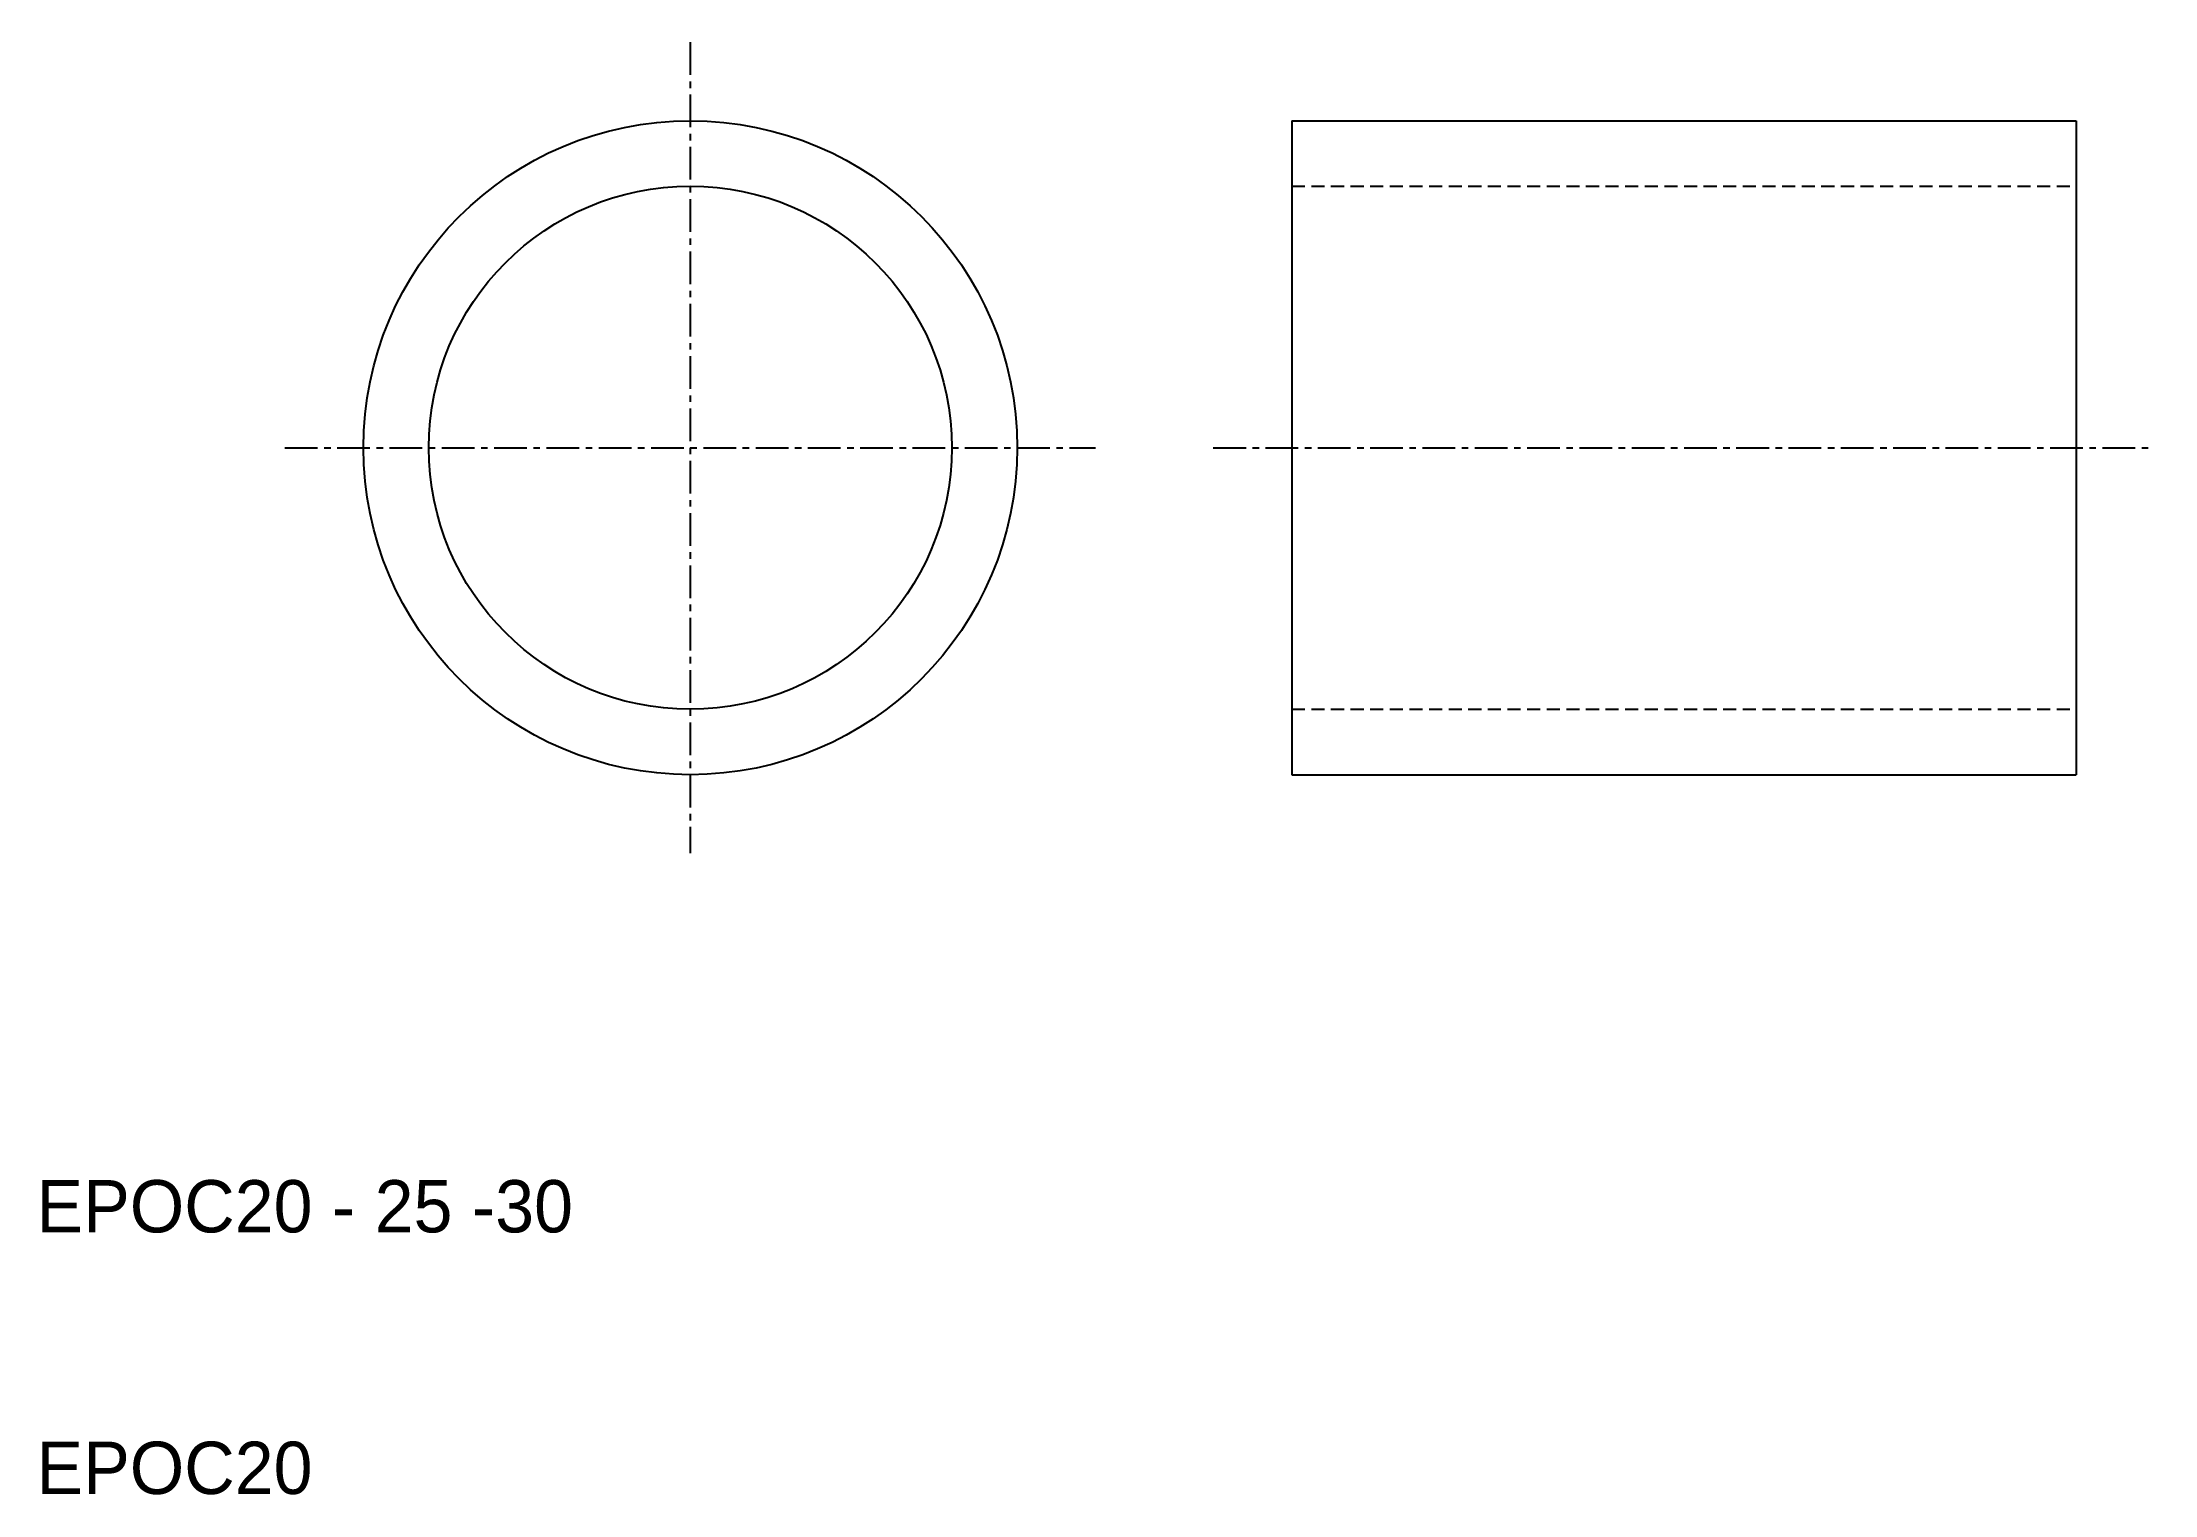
# Model space of a CAD drawing. Extents: x 10.2 to 91, y 10 to 65.5.
import ezdxf

# ---------------------------------------------------------------- set-up
doc = ezdxf.new("R2010")
doc.units = 0
doc.linetypes.add('CENTER', pattern=[2, 1.25, -0.25, 0.25, -0.25])
doc.linetypes.add('DASHED', pattern=[0.75, 0.5, -0.25])
doc.layers.get('0').update_dxf_attribs({"linetype": 'CONTINUOUS'})
doc.layers.add('CENTER', color=1, linetype='CENTER')

msp = doc.modelspace()

# ---------------------------------------------------------------- linework, layer by layer
at = {"color": 7, "linetype": 'CONTINUOUS'}
for p, q in [((58, 62.5), (58, 37.5)), ((58, 62.5), (88, 62.5)), ((88, 62.5), (88, 37.5)), ((58, 37.5), (88, 37.5))]:
    msp.add_line(p, q, dxfattribs=at)
at = {"color": 3, "linetype": 'DASHED'}
for p, q in [((58, 60), (88, 60)), ((58, 40), (88, 40))]:
    msp.add_line(p, q, dxfattribs=at)
at = {"color": 7, "linetype": 'CONTINUOUS'}
for radius in [12.5, 10]:
    msp.add_circle((35, 50), radius, dxfattribs=at)
at = {"layer": 'CENTER', "color": 1, "linetype": 'CENTER'}
for p, q in [((35, 65.5), (35, 34.5)), ((19.5, 50), (50.5, 50)), ((55, 50), (91, 50))]:
    msp.add_line(p, q, dxfattribs=at)

# ---------------------------------------------------------------- texts
at = {"color": 7, "linetype": 'CONTINUOUS'}
for s, p in [('EPOC20 - 25 -30', (10, 20)), ('EPOC20', (10, 10))]:
    msp.add_text(s, height=2, dxfattribs=at).set_placement(p)

doc.saveas('drawing.dxf')
